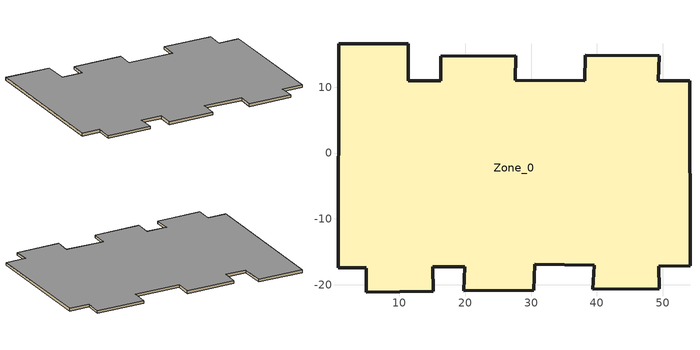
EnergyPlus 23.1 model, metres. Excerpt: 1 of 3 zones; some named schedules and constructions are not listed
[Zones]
Zone_0
 floor ground (Zone_0:f0UnderGroundSlabCF): 4.95,-17.42 4.97,-17.48 4.99,-21.11 15.13,-21.02 15.09,-17.3 19.91,-17.26 19.78,-20.93 30.39,-20.85 30.55,-16.89 39.58,-17.05 39.39,-20.69 49.47,-20.62 49.35,-17.16 54.13,-17.09 54.11,10.96 49.33,10.96 49.43,14.79 38.21,14.88 38.12,10.96 27.57,11.05 27.66,14.76 16.29,14.69 16.26,10.99 11.36,10.99 11.36,16.58 0.82,16.58 0.67,-17.41 z-8.58
 floor ground (Zone_0:f27UnderGroundSlabCF): 4.95,-17.42 0.67,-17.41 0.82,16.58 11.36,16.58 11.36,10.99 16.26,10.99 16.29,14.69 27.66,14.76 27.57,11.05 38.12,10.96 38.21,14.88 49.43,14.79 49.33,10.96 54.11,10.96 54.13,-17.09 49.35,-17.16 49.47,-20.62 39.39,-20.69 39.58,-17.05 30.55,-16.89 30.39,-20.85 19.78,-20.93 19.91,-17.26 15.09,-17.3 15.13,-21.02 4.99,-21.11 4.97,-17.48 z-9.21
 wall ground (Zone_0:f1UnderGroundWallCF): 0.67,-17.41 4.95,-17.42 z-9.21:-8.58
 wall ground (Zone_0:f2UnderGroundWallCF): 0.82,16.58 0.67,-17.41 z-9.21:-8.58
 wall ground (Zone_0:f3UnderGroundWallCF): 11.36,16.58 0.82,16.58 z-9.21:-8.58
 wall ground (Zone_0:f4UnderGroundWallCF): 11.36,10.99 11.36,16.58 z-9.21:-8.58
 wall ground (Zone_0:f5UnderGroundWallCF): 16.26,10.99 11.36,10.99 z-9.21:-8.58
 wall ground (Zone_0:f6UnderGroundWallCF): 16.29,14.69 16.26,10.99 z-9.21:-8.58
 wall ground (Zone_0:f7UnderGroundWallCF): 27.66,14.76 16.29,14.69 z-9.21:-8.58
 wall ground (Zone_0:f8UnderGroundWallCF): 27.57,11.05 27.66,14.76 z-9.21:-8.58
 wall ground (Zone_0:f9UnderGroundWallCF): 38.12,10.96 27.57,11.05 z-9.21:-8.58
 wall ground (Zone_0:f10UnderGroundWallCF): 38.21,14.88 38.12,10.96 z-9.21:-8.58
 wall ground (Zone_0:f11UnderGroundWallCF): 49.43,14.79 38.21,14.88 z-9.21:-8.58
 wall ground (Zone_0:f12UnderGroundWallCF): 49.33,10.96 49.43,14.79 z-9.21:-8.58
 wall ground (Zone_0:f13UnderGroundWallCF): 54.11,10.96 49.33,10.96 z-9.21:-8.58
 wall ground (Zone_0:f14UnderGroundWallCF): 54.13,-17.09 54.11,10.96 z-9.21:-8.58
 wall ground (Zone_0:f15UnderGroundWallCF): 49.35,-17.16 54.13,-17.09 z-9.21:-8.58
 wall ground (Zone_0:f16UnderGroundWallCF): 49.47,-20.62 49.35,-17.16 z-9.21:-8.58
 wall ground (Zone_0:f17UnderGroundWallCF): 39.39,-20.69 49.47,-20.62 z-9.21:-8.58
 wall ground (Zone_0:f18UnderGroundWallCF): 39.58,-17.05 39.39,-20.69 z-9.21:-8.58
 wall ground (Zone_0:f19UnderGroundWallCF): 30.55,-16.89 39.58,-17.05 z-9.21:-8.58
 wall ground (Zone_0:f20UnderGroundWallCF): 30.39,-20.85 30.55,-16.89 z-9.21:-8.58
 wall ground (Zone_0:f21UnderGroundWallCF): 19.78,-20.93 30.39,-20.85 z-9.21:-8.58
 wall ground (Zone_0:f22UnderGroundWallCF): 19.91,-17.26 19.78,-20.93 z-9.21:-8.58
 wall ground (Zone_0:f23UnderGroundWallCF): 15.09,-17.3 19.91,-17.26 z-9.21:-8.58
 wall ground (Zone_0:f24UnderGroundWallCF): 15.13,-21.02 15.09,-17.3 z-9.21:-8.58
 wall ground (Zone_0:f25UnderGroundWallCF): 4.99,-21.11 15.13,-21.02 z-9.21:-8.58
 wall ground (Zone_0:f26UnderGroundWallCF): 4.97,-17.48 4.99,-21.11 z-9.21:-8.58
[Schedule:Day:Hourly]
fd2524d6-dceb-4588-930b-7e698efc9c43: Fraction, 1, 1, 1, 1, 1, 1, 1, 1, 0, 0, 0, 0, 0, 1, 0, 0, 0, 0, 0, 0, 0, 0, 0, 0
0059e4e1-5e5d-4fe2-ba15-5fe60d642446: Fraction, 1, 1, 1, 1, 1, 1, 1, 1, 0, 0, 0, 0, 0, 0, 0, 0, 0, 0, 0, 0, 0, 0, 0, 0
144128a8-393a-4d2e-9912-4a977db3e35b: Fraction, 1, 1, 1, 1, 1, 1, 1, 1, 0, 0, 0, 1, 1, 1, 1, 1, 0, 0, 0, 0, 0, 0, 0, 1
f8dc35a8-6516-4ab1-9b19-e04e18011cdf: Fraction, 1, 1, 1, 1, 1, 1, 1, 1, 0, 0, 0, 0, 0, 0, 0, 0, 0, 0, 0, 0, 0, 0, 0, 1
a4d8d307-7763-4ca7-b574-b7497d8198d1: Fraction, 1, 1, 1, 1, 1, 1, 1, 1, 0, 0, 0, 0, 1, 1, 1, 0, 0, 0, 0, 0, 0, 0, 0, 0
7f1915bd-597a-4128-89b1-676454e65aa1: Fraction, 1, 1, 1, 1, 1, 1, 1, 1, 0, 0, 0, 0, 0, 0, 0, 0, 0, 0, 0, 0, 0, 0, 1, 1
7a17d0ea-7378-4b96-80e5-284dac22c480: Fraction, 1, 1, 1, 1, 1, 1, 1, 0, 0, 0, 0, 0, 1, 1, 1, 1, 0, 0, 0, 0, 0, 0, 0, 1
73f7e08b-2468-4d35-a8f5-ab4ff901fc24: Fraction, 1, 1, 1, 1, 1, 1, 1, 1, 0, 0, 0, 0, 1, 1, 1, 1, 1, 0, 0, 0, 0, 0, 0, 0
96d9270e-f9c5-4ac5-b859-b26b3d182fcf: Fraction, 1, 1, 1, 1, 1, 1, 1, 1, 0, 0, 0, 0, 1, 1, 1, 1, 1, 0, 0, 0, 0, 0, 0, 1
af358d5a-0bae-464f-a5f0-c272cc644441: Fraction, 1, 1, 1, 1, 1, 0, 0, 0, 0, 0, 1, 1, 1, 1, 0, 0, 0, 0, 0, 0, 0, 0, 1, 1
fc9b9375-597d-437f-9ea8-265400d5419d: Fraction, 1, 1, 1, 1, 1, 0, 0, 0, 0, 0, 0, 0, 0, 0, 0, 1, 1, 1, 1, 1, 1, 1, 1, 1
ccc4a52d-8c13-4cdc-a608-29f9ce00f371: Fraction, 1, 1, 1, 1, 1, 1, 1, 0, 0, 0, 0, 0, 0, 0, 0, 0, 0, 0, 0, 0, 0, 0, 1, 1
9f6b073b-5e2c-4eb7-be6e-bc9ccbbd7fdb: Fraction, 1, 1, 1, 1, 1, 1, 1, 0, 0, 0, 0, 0, 0, 0, 0, 0, 0, 0, 0, 0, 0, 0, 0, 1
35477926-dc14-4ef0-8404-673b530f3f9f: Fraction, 1, 1, 1, 1, 1, 1, 1, 1, 1, 1, 1, 0, 0, 0, 0, 0, 0, 0, 0, 0, 1, 1, 1, 1
0ee4c7ee-a49a-4053-a6ec-0fddb848ba4b: Fraction, 1, 1, 1, 1, 1, 1, 0, 0, 0, 0, 0, 0, 0, 0, 0, 0, 0, 0, 0, 0, 0, 1, 1, 1
1ef862fe-bc89-4e2c-b61c-76b363dc6239: Fraction, 1, 1, 1, 1, 0, 0, 0, 0, 0, 0, 0, 0, 0, 0, 0, 0, 0, 0, 0, 0, 0, 1, 1, 1
f21a3a61-d4ab-41bd-9281-e7b1c2a22e6f: Fraction, 1, 1, 1, 1, 1, 1, 1, 1, 1, 1, 1, 1, 1, 1, 0, 0, 0, 0, 0, 0, 1, 1, 1, 1
2a02b8aa-d973-47b7-840c-08ed899e0b4c: Fraction, 1, 1, 1, 1, 1, 1, 0, 0, 0, 0, 0, 0, 0, 0, 0, 0, 0, 0, 0, 0, 0, 0, 1, 1
cfa03330-2360-4d4e-8ed5-f4ee81c0872b: Fraction, 0, 1, 1, 1, 1, 1, 1, 1, 0, 0, 0, 0, 0, 1, 0, 0, 0, 0, 1, 1, 1, 1, 1, 1
3f6d6f9f-40fb-4318-8f42-33f9cfebc491: Fraction, 1, 1, 1, 1, 1, 1, 0, 0, 0, 0, 0, 0, 1, 1, 0, 0, 1, 1, 1, 1, 1, 1, 1, 1
307369b9-69d7-496e-9c36-633a2fef9916: Fraction, 1, 1, 1, 1, 1, 1, 1, 1, 0, 0, 0, 0, 0, 0, 0, 0, 0, 0, 0, 0, 0, 1, 1, 1
0044d32d-6ad3-4174-9a3a-193c4162698d: Fraction, 1, 1, 1, 0, 0, 0, 0, 0, 0, 0, 0, 0, 0, 0, 0, 0, 0, 0, 0, 0, 0, 0, 0, 0
6a74395a-f946-485b-a413-9a8ab71cd41b: Fraction, 1, 1, 1, 1, 1, 1, 1, 1, 0, 0, 0, 0, 1, 1, 1, 1, 0, 0, 0, 0, 0, 0, 0, 0
e17aeb3a-dd94-4d44-9dc5-cc457769d930: Fraction, 0, 0, 0, 0, 0, 0, 0, 0, 1, 1, 1, 1, 1, 1, 1, 1, 0, 0, 0, 0, 0, 0, 0, 0
6fe140b6-3330-4c51-9028-b8a2bf470ff7: Fraction, 0, 0, 0, 1, 1, 1, 1, 1, 0, 0, 0, 0, 0, 0, 0, 0, 0, 0, 0, 0, 0, 0, 0, 0
9478e13b-959e-4277-b418-6748ce4a86b4: Fraction, 0, 0, 0, 1, 1, 1, 1, 1, 0, 0, 0, 0, 0, 1, 1, 1, 0, 0, 0, 0, 0, 0, 0, 0
42a70bcf-34bb-4771-b689-e6d1321b24ee: Fraction, 0, 1, 1, 1, 1, 1, 1, 1, 0, 0, 0, 0, 0, 1, 1, 0, 0, 0, 0, 0, 0, 0, 0, 0
2bdb2e75-f688-44bb-ab7b-b6481a66758a: Fraction, 0, 0, 0, 0, 1, 1, 1, 1, 0, 0, 0, 0, 0, 0, 0, 0, 0, 0, 0, 0, 0, 0, 0, 0
b4cc8c54-f479-4167-86a5-d7256f0fa230: Fraction, 1, 1, 1, 1, 1, 1, 1, 1, 1, 0, 1, 1, 1, 1, 1, 1, 1, 0, 0, 1, 1, 1, 1, 1
53bd652b-3cc0-4cce-95a6-fc047bd25748: Fraction, 1, 1, 1, 1, 1, 1, 1, 1, 0, 0, 0, 1, 1, 1, 1, 1, 0, 1, 1, 1, 1, 1, 1, 1
d65e33bc-0372-4018-a6fe-8fa5e8e44e77: Fraction, 0, 1, 1, 1, 1, 1, 1, 1, 0, 0, 0, 0, 1, 1, 1, 0, 0, 0, 0, 0, 0, 0, 0, 0
c6d88725-ba39-4930-9761-7a9fa2bf7571: Fraction, 0, 0, 0, 0, 0, 0, 0, 0, 0, 0, 0, 0, 1, 0, 0, 0, 0, 0, 0, 0, 0, 0, 0, 0
948eb61d-5e0f-4620-a70f-68ee5040fae0: Fraction, 0, 1, 1, 1, 1, 1, 1, 1, 0, 0, 0, 0, 0, 0, 0, 0, 0, 0, 0, 0, 0, 0, 0, 0
1fb472cd-5e44-4f5b-8cc7-1fe6c9f2052d: Fraction, 0, 1, 0, 0, 1, 0, 0, 0, 0, 0, 0, 1, 1, 1, 1, 1, 1, 0, 0, 0, 0, 0, 0, 0
a7610537-af3d-4b84-95a9-479dccb1f60a: Fraction, 0, 0, 0, 0, 0, 0, 0, 0, 0, 0, 0, 0, 1, 0, 1, 0, 0, 0, 0, 0, 0, 0, 0, 0
ba6cbdf5-0fa2-441a-9d09-f268e706d93a: Fraction, 0, 0, 0, 0, 0, 0, 0, 0, 0, 0, 0, 1, 0, 0, 1, 1, 0, 0, 0, 0, 0, 0, 0, 1
7b0b73f2-02a2-4817-b3e6-53627a5a369a: Fraction, 0, 0, 0, 1, 1, 1, 1, 1, 0, 0, 0, 1, 1, 1, 1, 0, 0, 0, 0, 0, 0, 1, 1, 0
0ffef7b6-d7e1-4b5a-9616-6f9374b6a954: Fraction, 0, 0, 0, 0, 0, 1, 1, 1, 0, 0, 0, 1, 1, 1, 1, 1, 0, 0, 0, 0, 0, 0, 0, 0
630e7306-7bd6-42ed-b328-74e422d34db4: Fraction, 1, 1, 1, 1, 1, 1, 1, 1, 0, 0, 0, 1, 1, 1, 1, 0, 0, 0, 1, 1, 1, 1, 1, 1
bd046a20-11ee-4e2d-ae1b-bbef1390b438: Fraction, 1, 1, 1, 1, 1, 1, 1, 1, 1, 0, 1, 1, 1, 1, 1, 1, 1, 0, 0, 0, 0, 0, 1, 1
22dad4b5-efb0-4c90-9ce3-26d4ac4bfec5: Fraction, 1, 1, 1, 1, 1, 1, 1, 1, 0, 0, 1, 1, 1, 0, 1, 1, 0, 0, 1, 1, 1, 1, 1, 1
914f17ea-2760-4158-bd8f-516f4a7b8794: Fraction, 1, 1, 1, 1, 1, 1, 1, 1, 1, 0, 0, 0, 0, 1, 0, 0, 0, 0, 0, 0, 0, 1, 1, 1
b0dd6f4a-9a52-4bfb-9283-6c748aceadad: Fraction, 1, 1, 1, 1, 1, 1, 1, 1, 0, 0, 0, 1, 1, 1, 1, 0, 0, 0, 0, 0, 0, 0, 0, 0
84901e96-e6df-4b9d-a158-fec8e04e6a33: Fraction, 0, 1, 1, 1, 1, 1, 1, 0, 0, 0, 1, 1, 1, 1, 0, 0, 0, 0, 0, 0, 1, 1, 1, 0
506d7fa6-98e9-4c5a-9e55-26ea618e56b1: Fraction, 0, 0, 0, 0, 0, 0, 0, 0, 0, 0, 0, 1, 1, 0, 0, 1, 0, 0, 0, 0, 0, 0, 0, 0
a987fdce-a64c-47d7-a742-378479dea500: Fraction, 0, 0, 0, 0, 0, 0, 0, 0, 0, 0, 0, 1, 1, 1, 1, 0, 0, 0, 0, 0, 0, 0, 0, 0
55ab9388-9d8d-4043-8c9f-b55dac2bcc91: Fraction, 0, 0, 0, 0, 0, 0, 0, 0, 0, 0, 0, 1, 0, 0, 0, 0, 0, 0, 0, 0, 0, 0, 0, 0
194a5141-24ea-4c0b-9ae9-6639f468a1b0: Fraction, 0, 0, 0, 0, 1, 0, 0, 0, 0, 0, 0, 1, 1, 1, 0, 0, 0, 0, 0, 0, 0, 0, 0, 0
0bdf842d-633c-43fb-966b-91eae31f2c9d: Fraction, 0, 0, 0, 0, 1, 0, 0, 0, 0, 0, 0, 1, 1, 1, 0, 1, 1, 1, 0, 0, 1, 1, 1, 1
ecccf96e-9d76-40f4-8ee8-ee278a7f6a82: Fraction, 1, 1, 1, 1, 1, 1, 1, 1, 1, 1, 1, 1, 1, 1, 1, 1, 1, 1, 1, 1, 1, 1, 1, 1
f3ce3e95-e542-4630-9e81-5288391aa054: Fraction, 1, 1, 1, 0, 1, 1, 1, 1, 0, 1, 1, 1, 1, 1, 1, 1, 1, 1, 1, 1, 1, 1, 1, 1
96dcde5c-00e2-42c5-93cc-18b559e5fe79: Fraction, 1, 1, 1, 1, 1, 1, 1, 1, 1, 0, 0, 0, 1, 1, 0, 0, 1, 1, 1, 1, 1, 1, 1, 1
66f84c9b-d8ba-47f5-84aa-145f0c9c9c3e: Fraction, 1, 1, 1, 1, 1, 1, 1, 1, 1, 0, 0, 1, 1, 0, 1, 0, 1, 1, 0, 1, 0, 0, 1, 0
801c38a3-d18d-4fb9-aa1f-52c8f54c2b51: Fraction, 0, 1, 1, 1, 1, 1, 1, 1, 1, 1, 1, 1, 1, 0, 0, 0, 0, 0, 0, 0, 1, 1, 1, 1
566757b5-1428-4d0d-8433-ecb35ec3c1c4: Fraction, 1, 1, 1, 1, 1, 1, 1, 1, 1, 1, 1, 1, 0, 0, 0, 0, 0, 0, 0, 1, 1, 1, 1, 1
4cdc80f9-975b-40a2-bfd6-70632188858f: Fraction, 1, 1, 1, 1, 1, 1, 1, 1, 1, 1, 1, 1, 1, 1, 0, 1, 1, 1, 0, 1, 1, 1, 1, 1
f01dfc1f-465b-438a-b0c0-9e07e96f5413: Fraction, 1, 1, 1, 1, 1, 1, 1, 1, 1, 0, 0, 0, 0, 0, 0, 0, 0, 0, 0, 0, 1, 1, 1, 1
1bcb3fc3-9360-4c7b-b48c-ff2af1adf8bb: Fraction, 1, 1, 1, 1, 1, 1, 1, 1, 0, 0, 0, 0, 1, 1, 1, 1, 0, 0, 0, 0, 0, 0, 1, 0
948ae037-30f1-4066-acde-42425002d8b8: Fraction, 1, 1, 1, 1, 1, 1, 1, 1, 1, 1, 0, 1, 1, 1, 1, 0, 0, 0, 0, 0, 1, 1, 1, 0
627c77a4-4f5c-4802-9aaa-ca63b3100550: Fraction, 1, 1, 1, 1, 1, 1, 1, 1, 1, 0, 0, 0, 0, 1, 1, 1, 1, 1, 1, 1, 1, 1, 1, 1
a369d06c-60ab-4138-9e11-1f37d6779ba3: Fraction, 1, 1, 1, 1, 1, 1, 1, 1, 1, 1, 0, 0, 0, 0, 0, 0, 0, 1, 0, 1, 1, 1, 1, 1
d8ec631d-23c0-4931-88b6-83260a91a3b7: Fraction, 1, 1, 1, 1, 1, 1, 1, 1, 0, 0, 0, 0, 0, 0, 0, 0, 0, 0, 0, 1, 1, 1, 1, 1
5321b1ec-351c-45b5-87fd-6ecc79928306: Fraction, 1, 1, 1, 1, 1, 1, 1, 1, 0, 0, 0, 0, 1, 0, 1, 0, 1, 1, 1, 1, 0, 1, 1, 1
6f8ad8f1-ceaf-468d-81fc-e0b31f77df46: Fraction, 1, 1, 1, 1, 1, 1, 1, 1, 0, 0, 0, 0, 1, 0, 0, 0, 0, 0, 0, 0, 0, 1, 1, 1
959fa660-21d6-4287-9eab-6cee17b90489: Fraction, 1, 1, 1, 1, 1, 1, 1, 1, 0, 0, 0, 1, 0, 1, 1, 0, 0, 0, 0, 0, 0, 0, 0, 1
eef5fae0-2f15-4f54-be7d-9d72826482eb: Fraction, 1, 1, 0, 0, 1, 1, 0, 1, 0, 0, 0, 0, 1, 0, 0, 0, 0, 0, 0, 0, 0, 0, 0, 0
477a94a4-a1d8-4dc8-a42f-4d9725761c82: Fraction, 0, 0, 1, 0, 0, 0, 1, 0, 0, 0, 0, 0, 0, 1, 1, 0, 0, 0, 0, 0, 0, 0, 0, 0
e887c96a-7cde-4673-855a-314415163d23: Fraction, 0, 0, 0, 0, 0, 0, 0, 0, 0, 0, 0, 1, 1, 1, 1, 1, 0, 0, 0, 0, 0, 0, 1, 0
832eba61-5973-4ea4-87ba-e4349c9129b5: Fraction, 1, 1, 0, 0, 1, 0, 0, 1, 0, 0, 0, 1, 1, 1, 1, 0, 0, 0, 0, 0, 0, 0, 0, 0
bc3be90b-a53f-4712-8ddb-298632b89d17: Fraction, 0, 1, 0, 1, 1, 1, 1, 1, 0, 0, 0, 1, 1, 1, 1, 1, 0, 0, 0, 0, 0, 0, 0, 0
a8ee602b-63c3-4475-9533-ac678dd7190b: Fraction, 0, 1, 1, 1, 1, 1, 1, 1, 0, 0, 0, 0, 1, 1, 1, 1, 0, 0, 0, 0, 0, 0, 0, 0
5062a445-5ba4-4a10-af8f-1d24b649d6b1: Fraction, 0, 0, 0, 1, 1, 0, 0, 1, 0, 0, 0, 1, 1, 1, 1, 1, 0, 0, 0, 0, 0, 0, 0, 0
74667c04-540c-4e8f-b3a3-f8e61057bebb: Fraction, 0, 1, 1, 1, 1, 0, 0, 1, 0, 0, 0, 0, 0, 0, 0, 0, 0, 0, 0, 0, 0, 0, 1, 1
[Schedule:Week:Daily]
CoolAvail_Zone_1_47; CoolAvail_Zone_2_47: bd046a20-11ee-4e2d-ae1b-bbef1390b438, 22dad4b5-efb0-4c90-9ce3-26d4ac4bfec5, 914f17ea-2760-4158-bd8f-516f4a7b8794, b0dd6f4a-9a52-4bfb-9283-6c748aceadad, 84901e96-e6df-4b9d-a158-fec8e04e6a33, 506d7fa6-98e9-4c5a-9e55-26ea618e56b1, a987fdce-a64c-47d7-a742-378479dea500, bd046a20-11ee-4e2d-ae1b-bbef1390b438, bd046a20-11ee-4e2d-ae1b-bbef1390b438, bd046a20-11ee-4e2d-ae1b-bbef1390b438, bd046a20-11ee-4e2d-ae1b-bbef1390b438, bd046a20-11ee-4e2d-ae1b-bbef1390b438
CoolAvail_Zone_1_48; CoolAvail_Zone_2_48: 55ab9388-9d8d-4043-8c9f-b55dac2bcc91, 194a5141-24ea-4c0b-9ae9-6639f468a1b0, 0bdf842d-633c-43fb-966b-91eae31f2c9d, ecccf96e-9d76-40f4-8ee8-ee278a7f6a82, f3ce3e95-e542-4630-9e81-5288391aa054, 96dcde5c-00e2-42c5-93cc-18b559e5fe79, 66f84c9b-d8ba-47f5-84aa-145f0c9c9c3e, 55ab9388-9d8d-4043-8c9f-b55dac2bcc91, 55ab9388-9d8d-4043-8c9f-b55dac2bcc91, 55ab9388-9d8d-4043-8c9f-b55dac2bcc91, 55ab9388-9d8d-4043-8c9f-b55dac2bcc91, 55ab9388-9d8d-4043-8c9f-b55dac2bcc91
CoolAvail_Zone_1_49; CoolAvail_Zone_2_49: 801c38a3-d18d-4fb9-aa1f-52c8f54c2b51, 566757b5-1428-4d0d-8433-ecb35ec3c1c4, 4cdc80f9-975b-40a2-bfd6-70632188858f, f01dfc1f-465b-438a-b0c0-9e07e96f5413, 1bcb3fc3-9360-4c7b-b48c-ff2af1adf8bb, 948ae037-30f1-4066-acde-42425002d8b8, 627c77a4-4f5c-4802-9aaa-ca63b3100550, 801c38a3-d18d-4fb9-aa1f-52c8f54c2b51, 801c38a3-d18d-4fb9-aa1f-52c8f54c2b51, 801c38a3-d18d-4fb9-aa1f-52c8f54c2b51, 801c38a3-d18d-4fb9-aa1f-52c8f54c2b51, 801c38a3-d18d-4fb9-aa1f-52c8f54c2b51
CoolAvail_Zone_1_50; CoolAvail_Zone_2_50: a369d06c-60ab-4138-9e11-1f37d6779ba3, 630e7306-7bd6-42ed-b328-74e422d34db4, d8ec631d-23c0-4931-88b6-83260a91a3b7, 5321b1ec-351c-45b5-87fd-6ecc79928306, 6f8ad8f1-ceaf-468d-81fc-e0b31f77df46, 959fa660-21d6-4287-9eab-6cee17b90489, eef5fae0-2f15-4f54-be7d-9d72826482eb, a369d06c-60ab-4138-9e11-1f37d6779ba3, a369d06c-60ab-4138-9e11-1f37d6779ba3, a369d06c-60ab-4138-9e11-1f37d6779ba3, a369d06c-60ab-4138-9e11-1f37d6779ba3, a369d06c-60ab-4138-9e11-1f37d6779ba3
CoolAvail_Zone_1_51; CoolAvail_Zone_2_51: 477a94a4-a1d8-4dc8-a42f-4d9725761c82, e887c96a-7cde-4673-855a-314415163d23, 832eba61-5973-4ea4-87ba-e4349c9129b5, bc3be90b-a53f-4712-8ddb-298632b89d17, a8ee602b-63c3-4475-9533-ac678dd7190b, 5062a445-5ba4-4a10-af8f-1d24b649d6b1, 0ffef7b6-d7e1-4b5a-9616-6f9374b6a954, 477a94a4-a1d8-4dc8-a42f-4d9725761c82, 477a94a4-a1d8-4dc8-a42f-4d9725761c82, 477a94a4-a1d8-4dc8-a42f-4d9725761c82, 477a94a4-a1d8-4dc8-a42f-4d9725761c82, 477a94a4-a1d8-4dc8-a42f-4d9725761c82
CoolAvail_Zone_1_52; CoolAvail_Zone_2_52: 74667c04-540c-4e8f-b3a3-f8e61057bebb, 74667c04-540c-4e8f-b3a3-f8e61057bebb, 74667c04-540c-4e8f-b3a3-f8e61057bebb, 74667c04-540c-4e8f-b3a3-f8e61057bebb, 74667c04-540c-4e8f-b3a3-f8e61057bebb, 74667c04-540c-4e8f-b3a3-f8e61057bebb, 74667c04-540c-4e8f-b3a3-f8e61057bebb, 74667c04-540c-4e8f-b3a3-f8e61057bebb, 74667c04-540c-4e8f-b3a3-f8e61057bebb, 74667c04-540c-4e8f-b3a3-f8e61057bebb, 74667c04-540c-4e8f-b3a3-f8e61057bebb, 74667c04-540c-4e8f-b3a3-f8e61057bebb
CoolAvail_Zone_2_0: fd2524d6-dceb-4588-930b-7e698efc9c43, 0059e4e1-5e5d-4fe2-ba15-5fe60d642446, 144128a8-393a-4d2e-9912-4a977db3e35b, f8dc35a8-6516-4ab1-9b19-e04e18011cdf, a4d8d307-7763-4ca7-b574-b7497d8198d1, 7f1915bd-597a-4128-89b1-676454e65aa1, 7a17d0ea-7378-4b96-80e5-284dac22c480, fd2524d6-dceb-4588-930b-7e698efc9c43, fd2524d6-dceb-4588-930b-7e698efc9c43, fd2524d6-dceb-4588-930b-7e698efc9c43, fd2524d6-dceb-4588-930b-7e698efc9c43, fd2524d6-dceb-4588-930b-7e698efc9c43
CoolAvail_Zone_2_1: 73f7e08b-2468-4d35-a8f5-ab4ff901fc24, 96d9270e-f9c5-4ac5-b859-b26b3d182fcf, af358d5a-0bae-464f-a5f0-c272cc644441, fc9b9375-597d-437f-9ea8-265400d5419d, ccc4a52d-8c13-4cdc-a608-29f9ce00f371, 9f6b073b-5e2c-4eb7-be6e-bc9ccbbd7fdb, 35477926-dc14-4ef0-8404-673b530f3f9f, 73f7e08b-2468-4d35-a8f5-ab4ff901fc24, 73f7e08b-2468-4d35-a8f5-ab4ff901fc24, 73f7e08b-2468-4d35-a8f5-ab4ff901fc24, 73f7e08b-2468-4d35-a8f5-ab4ff901fc24, 73f7e08b-2468-4d35-a8f5-ab4ff901fc24
CoolAvail_Zone_2_2: 0ee4c7ee-a49a-4053-a6ec-0fddb848ba4b, 1ef862fe-bc89-4e2c-b61c-76b363dc6239, ccc4a52d-8c13-4cdc-a608-29f9ce00f371, f21a3a61-d4ab-41bd-9281-e7b1c2a22e6f, 0059e4e1-5e5d-4fe2-ba15-5fe60d642446, 2a02b8aa-d973-47b7-840c-08ed899e0b4c, cfa03330-2360-4d4e-8ed5-f4ee81c0872b, 0ee4c7ee-a49a-4053-a6ec-0fddb848ba4b, 0ee4c7ee-a49a-4053-a6ec-0fddb848ba4b, 0ee4c7ee-a49a-4053-a6ec-0fddb848ba4b, 0ee4c7ee-a49a-4053-a6ec-0fddb848ba4b, 0ee4c7ee-a49a-4053-a6ec-0fddb848ba4b
CoolAvail_Zone_2_3: 3f6d6f9f-40fb-4318-8f42-33f9cfebc491, 307369b9-69d7-496e-9c36-633a2fef9916, 0044d32d-6ad3-4174-9a3a-193c4162698d, 6a74395a-f946-485b-a413-9a8ab71cd41b, e17aeb3a-dd94-4d44-9dc5-cc457769d930, fd2524d6-dceb-4588-930b-7e698efc9c43, 6fe140b6-3330-4c51-9028-b8a2bf470ff7, 3f6d6f9f-40fb-4318-8f42-33f9cfebc491, 3f6d6f9f-40fb-4318-8f42-33f9cfebc491, 3f6d6f9f-40fb-4318-8f42-33f9cfebc491, 3f6d6f9f-40fb-4318-8f42-33f9cfebc491, 3f6d6f9f-40fb-4318-8f42-33f9cfebc491
CoolAvail_Zone_2_4: 9478e13b-959e-4277-b418-6748ce4a86b4, 42a70bcf-34bb-4771-b689-e6d1321b24ee, 2bdb2e75-f688-44bb-ab7b-b6481a66758a, b4cc8c54-f479-4167-86a5-d7256f0fa230, 53bd652b-3cc0-4cce-95a6-fc047bd25748, d65e33bc-0372-4018-a6fe-8fa5e8e44e77, 42a70bcf-34bb-4771-b689-e6d1321b24ee, 9478e13b-959e-4277-b418-6748ce4a86b4, 9478e13b-959e-4277-b418-6748ce4a86b4, 9478e13b-959e-4277-b418-6748ce4a86b4, 9478e13b-959e-4277-b418-6748ce4a86b4, 9478e13b-959e-4277-b418-6748ce4a86b4
CoolAvail_Zone_2_5: c6d88725-ba39-4930-9761-7a9fa2bf7571, 948eb61d-5e0f-4620-a70f-68ee5040fae0, 1fb472cd-5e44-4f5b-8cc7-1fe6c9f2052d, a7610537-af3d-4b84-95a9-479dccb1f60a, ba6cbdf5-0fa2-441a-9d09-f268e706d93a, 7b0b73f2-02a2-4817-b3e6-53627a5a369a, 6a0fe7f6-a796-4bdb-9e6b-a3f4e7c03058, c6d88725-ba39-4930-9761-7a9fa2bf7571, c6d88725-ba39-4930-9761-7a9fa2bf7571, c6d88725-ba39-4930-9761-7a9fa2bf7571, c6d88725-ba39-4930-9761-7a9fa2bf7571, c6d88725-ba39-4930-9761-7a9fa2bf7571
CoolAvail_Zone_2_6: 26844c0d-6145-462f-8e54-d80c0ec08eb6, 203e6a00-d074-4339-84b9-35cc6099b68e, 9430bfc6-c25a-4762-93ec-d48009667b38, 633019e0-0bca-4555-99aa-184915c388b6, e58f8f60-7fb3-467c-8556-62255f891e6c, 6e46d541-df80-4f47-a2d4-89c149c27a58, 3f3f37d4-d2c7-4ca8-a698-087928382698, 26844c0d-6145-462f-8e54-d80c0ec08eb6, 26844c0d-6145-462f-8e54-d80c0ec08eb6, 26844c0d-6145-462f-8e54-d80c0ec08eb6, 26844c0d-6145-462f-8e54-d80c0ec08eb6, 26844c0d-6145-462f-8e54-d80c0ec08eb6
CoolAvail_Zone_2_7: d89b2542-8ef5-4c8d-b272-976bebde51dc, 0a82d255-9d4a-4ce1-897d-bbff38bac2db, bff13f83-88e9-4395-a969-d7a46a2e0b25, ed061298-09bc-4294-9de8-2e246a1652c1, d76f27fb-fa07-495f-b1cf-4037a2c4cde1, 2267a079-d4ec-4a3e-87a1-47a9ea9245b3, dcc439e3-4a16-4e88-8342-8fa5b0d26c80, d89b2542-8ef5-4c8d-b272-976bebde51dc, d89b2542-8ef5-4c8d-b272-976bebde51dc, d89b2542-8ef5-4c8d-b272-976bebde51dc, d89b2542-8ef5-4c8d-b272-976bebde51dc, d89b2542-8ef5-4c8d-b272-976bebde51dc
CoolAvail_Zone_2_8: 5a3407de-0b39-4685-a785-675df6aa8c2c, 5ba22856-960d-4776-bd4b-b471d8777efa, 89b8ca68-009e-4d60-a21c-717834b395ac, fe7fb140-32ec-4fa6-8406-7ab3a199b451, 9fac5cc1-8cf6-41ac-a748-e01e9d472a9b, 67fb8d21-9868-4448-9fc6-568145e6d359, 6b8efc08-434a-4ca7-a638-66c156c0b980, 5a3407de-0b39-4685-a785-675df6aa8c2c, 5a3407de-0b39-4685-a785-675df6aa8c2c, 5a3407de-0b39-4685-a785-675df6aa8c2c, 5a3407de-0b39-4685-a785-675df6aa8c2c, 5a3407de-0b39-4685-a785-675df6aa8c2c
CoolAvail_Zone_2_9: d1dbe6d1-e235-42f3-99bf-bb9c2e956b28, 59dafa48-8246-4949-893e-84db72e35bc2, 6b8efc08-434a-4ca7-a638-66c156c0b980, 6e48f361-b2f6-470b-8bd2-354c4472e564, e6c88b9f-d334-46a5-9cd1-14694a9e67df, f826ee33-6f37-477d-b12c-eff989bc197e, fef758d8-d6cd-440d-b744-c3baa870514f, d1dbe6d1-e235-42f3-99bf-bb9c2e956b28, d1dbe6d1-e235-42f3-99bf-bb9c2e956b28, d1dbe6d1-e235-42f3-99bf-bb9c2e956b28, d1dbe6d1-e235-42f3-99bf-bb9c2e956b28, d1dbe6d1-e235-42f3-99bf-bb9c2e956b28
CoolAvail_Zone_2_10: 07c6d8cf-c6aa-4826-9391-5b6fdf113115, 6b8efc08-434a-4ca7-a638-66c156c0b980, 7c71854f-2005-46c3-af5c-64ea25955f4d, 5e2a07c8-1c9b-4414-a1d4-3ec9d8b3156d, 5348cbe7-353b-4348-ad96-38a784752c6f, 876feb44-da1a-4919-8180-3e1ff93b2b3f, 3158c1d5-a457-46db-aef8-86f83d4280a3, 07c6d8cf-c6aa-4826-9391-5b6fdf113115, 07c6d8cf-c6aa-4826-9391-5b6fdf113115, 07c6d8cf-c6aa-4826-9391-5b6fdf113115, 07c6d8cf-c6aa-4826-9391-5b6fdf113115, 07c6d8cf-c6aa-4826-9391-5b6fdf113115
CoolAvail_Zone_2_11: 6b8efc08-434a-4ca7-a638-66c156c0b980, 482d0034-91e8-4276-b758-5f7934ce1fcb, f6c66edb-f448-4ade-9e6b-d43e5ad421bf, de4f82fa-881e-400f-be2c-2c6c85cf97f6, 64afb092-ffc0-44f3-9e60-94dc7ed653aa, f0dfb7e8-17e6-4701-9d58-942de798c8e1, d36eafe6-d6c9-442e-9374-f56e52a78d9a, 6b8efc08-434a-4ca7-a638-66c156c0b980, 6b8efc08-434a-4ca7-a638-66c156c0b980, 6b8efc08-434a-4ca7-a638-66c156c0b980, 6b8efc08-434a-4ca7-a638-66c156c0b980, 6b8efc08-434a-4ca7-a638-66c156c0b980
CoolAvail_Zone_2_12: e41a52dc-2f66-4bcf-ae8f-7fd9a855c8fc, 0549a1e5-a22f-4cf8-bbed-0881f969a2d7, 78f25d04-9ece-40d4-a4ef-42537dba073d, ead96944-0d65-48ee-9fe8-5a9eb2a8dd24, ab0a60cd-7bd3-4da9-aa82-8702332e9344, 40ffa513-5bc9-46ad-966c-a290d9ce218e, 4b40d030-b4dc-4e7a-b0e2-9e098011dde2, e41a52dc-2f66-4bcf-ae8f-7fd9a855c8fc, e41a52dc-2f66-4bcf-ae8f-7fd9a855c8fc, e41a52dc-2f66-4bcf-ae8f-7fd9a855c8fc, e41a52dc-2f66-4bcf-ae8f-7fd9a855c8fc, e41a52dc-2f66-4bcf-ae8f-7fd9a855c8fc
CoolAvail_Zone_2_13: 1ebe0fc4-1bd5-49be-9a22-03b15c2bffa3, b59ec9da-aae1-440f-ba7a-b7f483bb33bf, b6d18b01-8650-421b-b53c-51c8a6b6d258, 980fdaf6-e65f-4ee8-8159-a4b07f5bf4c8, 7b2ba2cb-1c59-42aa-bfb3-39f5c20e8997, d3cd17b0-f8b4-4e18-bb90-5cb4f0d0b10f, f3f1efe5-5b93-4d54-8e73-ac118a072323, 1ebe0fc4-1bd5-49be-9a22-03b15c2bffa3, 1ebe0fc4-1bd5-49be-9a22-03b15c2bffa3, 1ebe0fc4-1bd5-49be-9a22-03b15c2bffa3, 1ebe0fc4-1bd5-49be-9a22-03b15c2bffa3, 1ebe0fc4-1bd5-49be-9a22-03b15c2bffa3
CoolAvail_Zone_2_14: 9618b176-a01e-416d-bdd5-6067e5aba235, 112dab25-bf10-4fc1-8eae-582988338f2e, 66a7b783-638f-4fb3-8727-e10f4a8dc219, 854c4f59-34ca-492d-9eb0-c4527f3b2ffe, 5ab017c1-9382-4003-bbf0-b4289a4461c6, 53c02c7c-1e6a-4d1e-a36e-97003d6da095, 215d9e7c-5d1c-4a1f-91d7-ecbf12e543b0, 9618b176-a01e-416d-bdd5-6067e5aba235, 9618b176-a01e-416d-bdd5-6067e5aba235, 9618b176-a01e-416d-bdd5-6067e5aba235, 9618b176-a01e-416d-bdd5-6067e5aba235, 9618b176-a01e-416d-bdd5-6067e5aba235
CoolAvail_Zone_2_15: 5c5b82da-1763-48a0-805a-f07dd87a366d, d68d7b7c-c124-4bad-8cee-0419ef6e0b16, 0d62d4f1-09bc-4338-93c7-5bf380c62a2b, e55fc269-d9b1-41c2-ac18-c2f2554f2bb2, c41003a4-8a66-4362-be3c-5a350166ea73, 9d5b8ec1-0573-4476-8da6-71b0a01ec149, dadd23a8-4d8d-4beb-a3bd-75e264554b81, 5c5b82da-1763-48a0-805a-f07dd87a366d, 5c5b82da-1763-48a0-805a-f07dd87a366d, 5c5b82da-1763-48a0-805a-f07dd87a366d, 5c5b82da-1763-48a0-805a-f07dd87a366d, 5c5b82da-1763-48a0-805a-f07dd87a366d
CoolAvail_Zone_2_16: ebb44f3a-7ed5-417e-bf5b-b89ec03bf617, ac279a32-95d4-43ed-9cf2-0243422c1f24, 61777028-743b-4458-a62e-35bcbd198ed2, 4d037d7e-9fdf-4ac4-b554-4dab7cc4f175, 3d463e17-e9cb-4885-9724-05ffafea77ac, 20c945e8-c79c-4223-a72d-9d2cd5b8dbba, b38e80e6-849f-4cb0-8c27-ed772a6445d0, ebb44f3a-7ed5-417e-bf5b-b89ec03bf617, ebb44f3a-7ed5-417e-bf5b-b89ec03bf617, ebb44f3a-7ed5-417e-bf5b-b89ec03bf617, ebb44f3a-7ed5-417e-bf5b-b89ec03bf617, ebb44f3a-7ed5-417e-bf5b-b89ec03bf617
CoolAvail_Zone_2_17: f74795cc-8169-4755-8ef6-ab61900f891a, ee817baf-e80b-4649-9d44-ffd2e809fd55, 618e47f4-f5a0-4704-8681-4ea5de747c6a, 3aa495b6-3233-4044-a973-081dad3225ed, b506cd63-dfc0-456b-8a72-034ea689101e, 799c8554-8b1f-4fe0-a758-f0675a4317fc, 62851247-af23-49e0-aaca-2178ff281846, f74795cc-8169-4755-8ef6-ab61900f891a, f74795cc-8169-4755-8ef6-ab61900f891a, f74795cc-8169-4755-8ef6-ab61900f891a, f74795cc-8169-4755-8ef6-ab61900f891a, f74795cc-8169-4755-8ef6-ab61900f891a
CoolAvail_Zone_2_18: bd168a9c-dcd1-4ce5-9a9b-8ca2196e71c8, 49ad9e41-42db-4101-9e26-b0f4b710c0ab, 51de456f-7cb4-40a8-987b-587850b793e3, bd168a9c-dcd1-4ce5-9a9b-8ca2196e71c8, 98a339c8-c691-42bb-a5d2-6fe6391d03c8, 9acd79c1-8b5d-4ac9-8755-a3217acb2faf, deec6fe5-3707-4aa5-bc57-8c5a35ddc82c, bd168a9c-dcd1-4ce5-9a9b-8ca2196e71c8, bd168a9c-dcd1-4ce5-9a9b-8ca2196e71c8, bd168a9c-dcd1-4ce5-9a9b-8ca2196e71c8, bd168a9c-dcd1-4ce5-9a9b-8ca2196e71c8, bd168a9c-dcd1-4ce5-9a9b-8ca2196e71c8
CoolAvail_Zone_2_19: 7edc051a-61ea-471e-9b15-20448f500eca, 5caad106-6ac2-4443-b1bd-7ef3ee6fd608, 19b8c35e-8767-4f15-8cbe-bf8b71d953bf, 00634fa8-680e-4954-a21a-bc9b783cfb1b, caf8429c-4a9c-488b-834b-32e3ec686c3e, 2f57faf4-b3a8-4342-806f-e0197c148ea1, 2ac2d23c-f919-438d-9f07-2e0139ce39a9, 7edc051a-61ea-471e-9b15-20448f500eca, 7edc051a-61ea-471e-9b15-20448f500eca, 7edc051a-61ea-471e-9b15-20448f500eca, 7edc051a-61ea-471e-9b15-20448f500eca, 7edc051a-61ea-471e-9b15-20448f500eca
CoolAvail_Zone_2_20: 4530b5ce-5ceb-4543-9ed8-8883f6c0144c, 6d3462d3-90b9-4d81-8193-0fa1d69f5b12, 7edc051a-61ea-471e-9b15-20448f500eca, 19001d6a-0906-405e-96cc-bbb6ad3cb8c1, 157bce7f-8ff7-495a-a22f-c1e4cc6c47c2, 299043b4-654f-455f-abeb-7fa834f13e19, b5523d75-44a8-4c88-b346-7dc4286e8e89, 4530b5ce-5ceb-4543-9ed8-8883f6c0144c, 4530b5ce-5ceb-4543-9ed8-8883f6c0144c, 4530b5ce-5ceb-4543-9ed8-8883f6c0144c, 4530b5ce-5ceb-4543-9ed8-8883f6c0144c, 4530b5ce-5ceb-4543-9ed8-8883f6c0144c
CoolAvail_Zone_2_21: 5084ee0c-5c62-4b44-a41c-6e01b102de46, 948eb61d-5e0f-4620-a70f-68ee5040fae0, cfd87075-2809-49ba-b7aa-f262d18e8a91, 0c321f4a-8142-4fd1-a489-a4cc97b6bef1, 2a43970c-a39d-4988-ac96-a2597b208d3c, f01a4bf2-aae6-46a8-9b62-c74707f6a366, c22d9836-9e58-4ab3-a82a-ef5083aa8bc2, 5084ee0c-5c62-4b44-a41c-6e01b102de46, 5084ee0c-5c62-4b44-a41c-6e01b102de46, 5084ee0c-5c62-4b44-a41c-6e01b102de46, 5084ee0c-5c62-4b44-a41c-6e01b102de46, 5084ee0c-5c62-4b44-a41c-6e01b102de46
CoolAvail_Zone_2_22: ca85088b-cde6-426f-a5d4-8f1e73849f58, ce664e76-e7d7-4f26-b1f9-db6fa05f3580, 2fede9c0-4d27-4e4a-bf6b-5b57e5f1b791, 2bb7f103-a99e-4349-bb6d-6201ccdfc661, d2087649-dea7-43d0-b8e4-a0fde4a097ea, b53dfb24-c0a4-4730-b238-442fb0296e3b, 702c5e5b-3ab9-45f5-83b7-121911da3e04, ca85088b-cde6-426f-a5d4-8f1e73849f58, ca85088b-cde6-426f-a5d4-8f1e73849f58, ca85088b-cde6-426f-a5d4-8f1e73849f58, ca85088b-cde6-426f-a5d4-8f1e73849f58, ca85088b-cde6-426f-a5d4-8f1e73849f58
CoolAvail_Zone_2_23: ea4e029e-09be-4eb0-9542-f52f53df8bd8, 665e111a-fff5-45b4-b3a2-a0b2c4ccaa83, 3980db76-2cd8-4fff-bf9b-a7f1e952aa80, 6506e043-89c2-4c2a-81f5-8d5bba714865, aba3afaa-f3d0-499e-99a4-65974082d540, 65d8d68c-dd40-4b09-84e9-bda403b284db, 24cf1121-ccd1-494c-aad4-ef5032149973, ea4e029e-09be-4eb0-9542-f52f53df8bd8, ea4e029e-09be-4eb0-9542-f52f53df8bd8, ea4e029e-09be-4eb0-9542-f52f53df8bd8, ea4e029e-09be-4eb0-9542-f52f53df8bd8, ea4e029e-09be-4eb0-9542-f52f53df8bd8
CoolAvail_Zone_2_24: 7ec8009b-0290-4882-9606-3e56d95f8249, 180e0bc4-2548-4d35-9629-d2be16c45f62, f7bac67f-b38e-4aaa-93c0-58afd348b4d1, 5cfa6cf7-d74d-45f0-ae3e-3cd649516463, 45714aec-4f64-42ed-b56e-e686d0b7d9fe, 781e9cdc-d565-404d-83c8-7728aae3473e, 5e377123-be13-4aa7-8e90-23fd42b39bbc, 7ec8009b-0290-4882-9606-3e56d95f8249, 7ec8009b-0290-4882-9606-3e56d95f8249, 7ec8009b-0290-4882-9606-3e56d95f8249, 7ec8009b-0290-4882-9606-3e56d95f8249, 7ec8009b-0290-4882-9606-3e56d95f8249
CoolAvail_Zone_2_25: 95243cee-e2ec-4133-bb1f-4d926e75960b, fc676071-9bc9-4af6-9bef-2db8c1242825, bc3873f9-abc4-4bc2-a1da-1b6fedfcabb6, 7aa9b1a6-55e1-4d54-9256-b0117f22ab88, 68dfac4c-f9f5-4c3e-8f0d-c846d928ccc4, 6b6d5419-139a-46a3-abbd-516ab79ad401, 0ce86b5d-3260-4b3a-bf8f-c35e59b2998f, 95243cee-e2ec-4133-bb1f-4d926e75960b, 95243cee-e2ec-4133-bb1f-4d926e75960b, 95243cee-e2ec-4133-bb1f-4d926e75960b, 95243cee-e2ec-4133-bb1f-4d926e75960b, 95243cee-e2ec-4133-bb1f-4d926e75960b
CoolAvail_Zone_2_26: ddd00cec-7b51-45a9-91b5-81c8f70f197d, cfa65ec4-745a-490d-aaa2-d079ca4ca6d2, 6bce1cbc-2608-4201-b5d4-7aadd4b7844d, 88242972-a29f-4a80-abff-5702fd6ff456, e92e62b2-286f-4d53-9012-e10228da78ed, 5c6f13b0-4b83-4342-8d86-3c4ae240cc3d, bcf3e311-cc84-435b-bc25-a5260eaaa5e7, ddd00cec-7b51-45a9-91b5-81c8f70f197d, ddd00cec-7b51-45a9-91b5-81c8f70f197d, ddd00cec-7b51-45a9-91b5-81c8f70f197d, ddd00cec-7b51-45a9-91b5-81c8f70f197d, ddd00cec-7b51-45a9-91b5-81c8f70f197d
CoolAvail_Zone_2_27: f4472df3-7370-4341-9d8d-082c3964c337, 6e16dd4c-1cc7-4096-9b3d-8f088983c0ec, 1eef3639-9b01-4f06-b02b-16fa7a433ef0, 4de4e9f7-0443-4e02-a8b2-53267a945016, 5b5bdfb3-029d-418d-ac58-c5447f8dc283, 1467b9a2-e0d9-4e46-aa9f-ecddd26c9ebc, 72f2e953-7308-4477-9c13-17d973aafa9a, f4472df3-7370-4341-9d8d-082c3964c337, f4472df3-7370-4341-9d8d-082c3964c337, f4472df3-7370-4341-9d8d-082c3964c337, f4472df3-7370-4341-9d8d-082c3964c337, f4472df3-7370-4341-9d8d-082c3964c337
CoolAvail_Zone_2_28: 7852e1fe-4de7-4506-bfe1-e44663d859e7, be2c7094-168e-4dc4-a8f4-6acb67f5cf66, 64e80e73-8c1c-485a-b8af-50abcaf9f4b7, 33676c53-8b9c-4027-ac99-413910ada906, 3aa495b6-3233-4044-a973-081dad3225ed, ee78fb87-6b38-455e-b528-ff2ecb2ad9fa, 5084ee0c-5c62-4b44-a41c-6e01b102de46, 7852e1fe-4de7-4506-bfe1-e44663d859e7, 7852e1fe-4de7-4506-bfe1-e44663d859e7, 7852e1fe-4de7-4506-bfe1-e44663d859e7, 7852e1fe-4de7-4506-bfe1-e44663d859e7, 7852e1fe-4de7-4506-bfe1-e44663d859e7
CoolAvail_Zone_2_29: d601151a-c362-4821-bded-455b4c6a546b, 11fd9d94-3539-43ca-934e-31e4578ed800, 16c4a2e4-c2c9-4921-9651-4a6a98409a77, c6756687-671f-4697-99ea-6f32d926c34a, 3aa495b6-3233-4044-a973-081dad3225ed, 3aa495b6-3233-4044-a973-081dad3225ed, 9854d09d-eb49-40f5-8e2d-e28abd6bbd0f, d601151a-c362-4821-bded-455b4c6a546b, d601151a-c362-4821-bded-455b4c6a546b, d601151a-c362-4821-bded-455b4c6a546b, d601151a-c362-4821-bded-455b4c6a546b, d601151a-c362-4821-bded-455b4c6a546b
CoolAvail_Zone_2_30: 1c155423-e650-490a-aa4a-26c06c102a24, 6b8efc08-434a-4ca7-a638-66c156c0b980, e115e2c3-2ed1-4540-b168-981d438e18e5, 8cd84bf8-5824-4f51-9824-10c1f0c07c5d, 2aa70577-d894-4cef-8302-76bc993df150, 040ad3f2-aa6b-407a-ae22-22e92ca18a31, 8c4b21d4-68db-460d-b670-14c5274a6588, 1c155423-e650-490a-aa4a-26c06c102a24, 1c155423-e650-490a-aa4a-26c06c102a24, 1c155423-e650-490a-aa4a-26c06c102a24, 1c155423-e650-490a-aa4a-26c06c102a24, 1c155423-e650-490a-aa4a-26c06c102a24
CoolAvail_Zone_2_31: 16b901d4-e851-4515-8d29-bf4e5b9fee9f, 19001d6a-0906-405e-96cc-bbb6ad3cb8c1, 16c4a2e4-c2c9-4921-9651-4a6a98409a77, 0eac1805-147a-43d1-af22-1e10a20cc87b, 26354eea-9bb2-4ec9-81e1-9168f1358a7f, 0ffef7b6-d7e1-4b5a-9616-6f9374b6a954, 64a72acf-ce29-492a-b090-3d4c7df6beac, 16b901d4-e851-4515-8d29-bf4e5b9fee9f, 16b901d4-e851-4515-8d29-bf4e5b9fee9f, 16b901d4-e851-4515-8d29-bf4e5b9fee9f, 16b901d4-e851-4515-8d29-bf4e5b9fee9f, 16b901d4-e851-4515-8d29-bf4e5b9fee9f
CoolAvail_Zone_2_32: 5fe72741-99f0-47a5-8ea9-f361a3d7dd8b, 0b890df2-1ce1-47c0-b1ad-50815106c89e, 4b77af57-ec41-4083-bc50-b4007b940c0c, 4f8019ee-ca37-43eb-ac19-bfb99b2a6a02, af7748da-7f37-474c-a6a8-565719fc18e2, 0175e43b-8bf8-43e2-8c06-a2037cd05aec, fd4a31ce-0f98-44dc-9a30-44e47846290b, 5fe72741-99f0-47a5-8ea9-f361a3d7dd8b, 5fe72741-99f0-47a5-8ea9-f361a3d7dd8b, 5fe72741-99f0-47a5-8ea9-f361a3d7dd8b, 5fe72741-99f0-47a5-8ea9-f361a3d7dd8b, 5fe72741-99f0-47a5-8ea9-f361a3d7dd8b
CoolAvail_Zone_2_33: 287c6d60-a24a-4821-9adb-9880ab9eff25, e6626a3a-6826-4414-80d5-f8e79aa49af7, 5b2f5d85-06c1-4f7e-b3c3-3ebcad9e1629, 286cab59-1e0d-4401-8304-fa2f68520223, 7567e312-2058-406d-803b-696e51189198, cfd87075-2809-49ba-b7aa-f262d18e8a91, a6de6165-7fbb-4b9a-ae88-24c6cb947a4b, 287c6d60-a24a-4821-9adb-9880ab9eff25, 287c6d60-a24a-4821-9adb-9880ab9eff25, 287c6d60-a24a-4821-9adb-9880ab9eff25, 287c6d60-a24a-4821-9adb-9880ab9eff25, 287c6d60-a24a-4821-9adb-9880ab9eff25
CoolAvail_Zone_2_34: aec815f7-c154-48b5-a245-ad969cb2fa63, 159e25d3-8439-43b3-b0be-1894dbbbbdb1, feffb28d-4e09-4160-b51d-19f8e5def495, 98a9e941-b95b-4ee8-b4a2-fb430e9be2fd, b828d1d8-727c-4e32-8ae7-be3b7b66a841, fee79a47-20e3-4c17-a5ee-95ccee74ed0e, 7ef780d0-74d8-446a-8e27-2863a305c6f7, aec815f7-c154-48b5-a245-ad969cb2fa63, aec815f7-c154-48b5-a245-ad969cb2fa63, aec815f7-c154-48b5-a245-ad969cb2fa63, aec815f7-c154-48b5-a245-ad969cb2fa63, aec815f7-c154-48b5-a245-ad969cb2fa63
CoolAvail_Zone_2_35: 0523177b-94b5-49d7-937a-f0e87d6c316f, f7ba35fc-0098-461e-8e75-6f5e045f0309, 73f7e08b-2468-4d35-a8f5-ab4ff901fc24, 9c8023cb-6e20-4379-bc0d-799d9dcbdde5, 3f3f37d4-d2c7-4ca8-a698-087928382698, 7ead4315-7ccd-40e6-a74e-63a9861d45be, 079c4243-2262-4013-ab08-911bad014aed, 0523177b-94b5-49d7-937a-f0e87d6c316f, 0523177b-94b5-49d7-937a-f0e87d6c316f, 0523177b-94b5-49d7-937a-f0e87d6c316f, 0523177b-94b5-49d7-937a-f0e87d6c316f, 0523177b-94b5-49d7-937a-f0e87d6c316f
CoolAvail_Zone_2_36: 0cb89e82-3545-406d-b735-12e992c64e6b, 4530b5ce-5ceb-4543-9ed8-8883f6c0144c, 9f891d5a-09e9-417b-97dc-e6a7f70b1697, 55476738-2f41-4ac0-a03a-c49cf314e2a1, 8316b919-f260-4a68-b7aa-37b10208f177, 3af8b872-00f8-48f5-98f5-b04faddaf28f, bc3873f9-abc4-4bc2-a1da-1b6fedfcabb6, 0cb89e82-3545-406d-b735-12e992c64e6b, 0cb89e82-3545-406d-b735-12e992c64e6b, 0cb89e82-3545-406d-b735-12e992c64e6b, 0cb89e82-3545-406d-b735-12e992c64e6b, 0cb89e82-3545-406d-b735-12e992c64e6b
CoolAvail_Zone_2_37: 3aa495b6-3233-4044-a973-081dad3225ed, 53e88413-9727-4f8a-abba-f30c8c67facd, a16d4bc8-06b8-4131-af6a-2a1ab6419ec3, 0ca1f88d-7d91-4b07-adb9-e4be57a9c2c1, c048b617-1b3a-44f1-b77e-3a0d28ba28a2, 0059e4e1-5e5d-4fe2-ba15-5fe60d642446, 00ee239f-7003-40de-b1d5-c317f9f39cf0, 3aa495b6-3233-4044-a973-081dad3225ed, 3aa495b6-3233-4044-a973-081dad3225ed, 3aa495b6-3233-4044-a973-081dad3225ed, 3aa495b6-3233-4044-a973-081dad3225ed, 3aa495b6-3233-4044-a973-081dad3225ed
CoolAvail_Zone_2_38: 3ca6a313-95da-457f-b2f3-34382ea5a0bd, c23dde77-bcd9-40ba-8a77-41afce089e11, 0cb89e82-3545-406d-b735-12e992c64e6b, 4403afd7-7d6c-4fdd-8c14-aa97a8e781a5, 8091533c-2e20-4613-8d48-36ed5de7d916, 9972d413-7696-4c1d-b441-7d5633c9380a, 36420964-0816-4487-a8c0-e6a7f1c96d0e, 3ca6a313-95da-457f-b2f3-34382ea5a0bd, 3ca6a313-95da-457f-b2f3-34382ea5a0bd, 3ca6a313-95da-457f-b2f3-34382ea5a0bd, 3ca6a313-95da-457f-b2f3-34382ea5a0bd, 3ca6a313-95da-457f-b2f3-34382ea5a0bd
CoolAvail_Zone_2_39: fffd60ef-72ae-47db-a2c4-4432fc5c5496, e75ac9f3-b1e0-4e32-aef8-132f2a4b54a6, 4e93fad1-3cf8-4a0b-9e45-d4f303650e64, a7cb34d9-548b-45e5-9585-dd0b68d0e2db, 064b97f3-765a-4e3f-a949-bdfc9c55d4d5, 61ccbbd7-cd27-4c08-b7e1-cde83eb7752e, 3aa495b6-3233-4044-a973-081dad3225ed, fffd60ef-72ae-47db-a2c4-4432fc5c5496, fffd60ef-72ae-47db-a2c4-4432fc5c5496, fffd60ef-72ae-47db-a2c4-4432fc5c5496, fffd60ef-72ae-47db-a2c4-4432fc5c5496, fffd60ef-72ae-47db-a2c4-4432fc5c5496
CoolAvail_Zone_2_40: c6756687-671f-4697-99ea-6f32d926c34a, ddc2e9ad-7042-49ee-a691-d8804c470505, 630e7306-7bd6-42ed-b328-74e422d34db4, 14aff508-1779-4137-9158-467669bc74b4, ff7b8f4e-61bd-4c19-9d48-54f6cf62e4e6, 47d3e6fd-441c-4c9f-9003-e91c3ed5994a, 4c96755c-39bd-41cb-ba9c-9de8e7c26608, c6756687-671f-4697-99ea-6f32d926c34a, c6756687-671f-4697-99ea-6f32d926c34a, c6756687-671f-4697-99ea-6f32d926c34a, c6756687-671f-4697-99ea-6f32d926c34a, c6756687-671f-4697-99ea-6f32d926c34a
CoolAvail_Zone_2_41: ee5b2985-411f-4b3f-bd8a-4264605b71da, d707d6dc-837f-4fb4-accd-d2545e1290e2, f7b033ca-6826-4395-89d8-23f6752ed7bf, 9e68810a-fc2c-4a4d-9156-5033171af214, 2f72af00-1005-48c1-b0eb-eb659bc7b9ec, 5f46e0a0-bfd7-458c-a8df-354a4cda087c, 49a332b2-c55a-4d16-acb7-092bc1ce1f8b, ee5b2985-411f-4b3f-bd8a-4264605b71da, ee5b2985-411f-4b3f-bd8a-4264605b71da, ee5b2985-411f-4b3f-bd8a-4264605b71da, ee5b2985-411f-4b3f-bd8a-4264605b71da, ee5b2985-411f-4b3f-bd8a-4264605b71da
CoolAvail_Zone_2_42: 47d4028b-30b0-4ed4-b0fa-efb2572f8e1e, 2aee6d90-26ad-4d8f-aed2-4949df5b35ac, f3be9b14-d53a-410c-a73a-0b77e5f0b541, a7628b89-65e8-42f3-be2d-f340a3c4f93f, cf2e9132-49a8-42f2-8de5-9c14e661db08, 6044e98a-ec3e-41b6-b56e-14fc21734f36, 31b62c5a-a463-48e9-a7df-b162ca1b0616, 47d4028b-30b0-4ed4-b0fa-efb2572f8e1e, 47d4028b-30b0-4ed4-b0fa-efb2572f8e1e, 47d4028b-30b0-4ed4-b0fa-efb2572f8e1e, 47d4028b-30b0-4ed4-b0fa-efb2572f8e1e, 47d4028b-30b0-4ed4-b0fa-efb2572f8e1e
CoolAvail_Zone_2_43: ab6e0f23-1148-4976-9699-d47797decaff, e1189822-0d1c-4031-9523-bac86ed26b24, cb0ff0b2-3a62-4836-a825-c2738d338bfd, 757b5249-987d-4985-b9be-1a9f8bc3e726, 7de22b14-4f30-46a0-9d76-b0d36d93ed24, ae534ca3-1590-418b-8de5-8ac29d3dabae, 0ba568f0-dccb-418b-9a43-9dafac5e0ffe, ab6e0f23-1148-4976-9699-d47797decaff, ab6e0f23-1148-4976-9699-d47797decaff, ab6e0f23-1148-4976-9699-d47797decaff, ab6e0f23-1148-4976-9699-d47797decaff, ab6e0f23-1148-4976-9699-d47797decaff
CoolAvail_Zone_2_44: b4ee46d6-9565-4fe5-8afb-efb1b232356a, 3e0cbd0c-906b-44af-bc05-31805d0f9f7b, 7dcdbdb7-7f3a-4756-aeea-286fb7baa973, 715726e1-6b33-4c85-a405-89bb1360f760, 9a08c9ab-db71-4881-8311-3fdcce23d36a, ee087735-e14a-4cbc-9096-5931d81a117f, 1bae0591-58cb-43c3-85d9-2dae2762eba7, b4ee46d6-9565-4fe5-8afb-efb1b232356a, b4ee46d6-9565-4fe5-8afb-efb1b232356a, b4ee46d6-9565-4fe5-8afb-efb1b232356a, b4ee46d6-9565-4fe5-8afb-efb1b232356a, b4ee46d6-9565-4fe5-8afb-efb1b232356a
CoolAvail_Zone_2_45: f73bdab1-444d-4915-91a6-9b153af9ff76, 6b8efc08-434a-4ca7-a638-66c156c0b980, 6fece572-c5b3-45c4-af12-53011a3b2f1c, 10e0964f-62c8-4243-ba0c-f16b08094a52, 4e93fad1-3cf8-4a0b-9e45-d4f303650e64, b57375bc-9124-435b-b736-22f6ce13fd57, f73bdab1-444d-4915-91a6-9b153af9ff76, f73bdab1-444d-4915-91a6-9b153af9ff76, f73bdab1-444d-4915-91a6-9b153af9ff76, f73bdab1-444d-4915-91a6-9b153af9ff76, f73bdab1-444d-4915-91a6-9b153af9ff76, f73bdab1-444d-4915-91a6-9b153af9ff76
CoolAvail_Zone_2_46: 921bf8d6-4714-4a38-8bec-721675ef8ace, 2aee6d90-26ad-4d8f-aed2-4949df5b35ac, cf1b6b28-db48-4983-a455-9e193e729fe3, 4319f642-bb2e-49a0-97c1-b555be1888ee, cbc84d21-9856-42f5-ab71-be7bee9bec99, 8b788062-c01a-4335-9356-a292f36d05f1, db676006-1be4-46ae-bcb7-5f6aa196d051, 921bf8d6-4714-4a38-8bec-721675ef8ace, 921bf8d6-4714-4a38-8bec-721675ef8ace, 921bf8d6-4714-4a38-8bec-721675ef8ace, 921bf8d6-4714-4a38-8bec-721675ef8ace, 921bf8d6-4714-4a38-8bec-721675ef8ace
